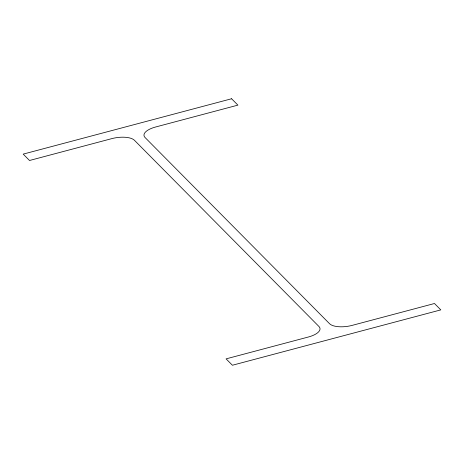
<?xml version="1.0" encoding="UTF-8"?>
<svg xmlns="http://www.w3.org/2000/svg" width="464" height="464" viewBox="0 0 464 464"><rect width="100%" height="100%" fill="white"/><g stroke="black" fill="none" stroke-linecap="round" stroke-linejoin="round"><path stroke-width="0.7" d="M231.594 98.757L23.2 154.112L29.516 160.492L111.836 138.62A17.789 7.151 -8 0 1 134.444 140.285L318.983 326.523A17.789 7.151 -8 0 1 308.409 336.997L226.09 358.869L232.406 365.243L440.8 309.888L434.484 303.508L352.164 325.38A17.789 7.151 -8 0 1 329.556 323.715L145.017 137.477A17.789 7.151 -8 0 1 155.591 127.003L237.91 105.131L231.594 98.757"/></g></svg>
